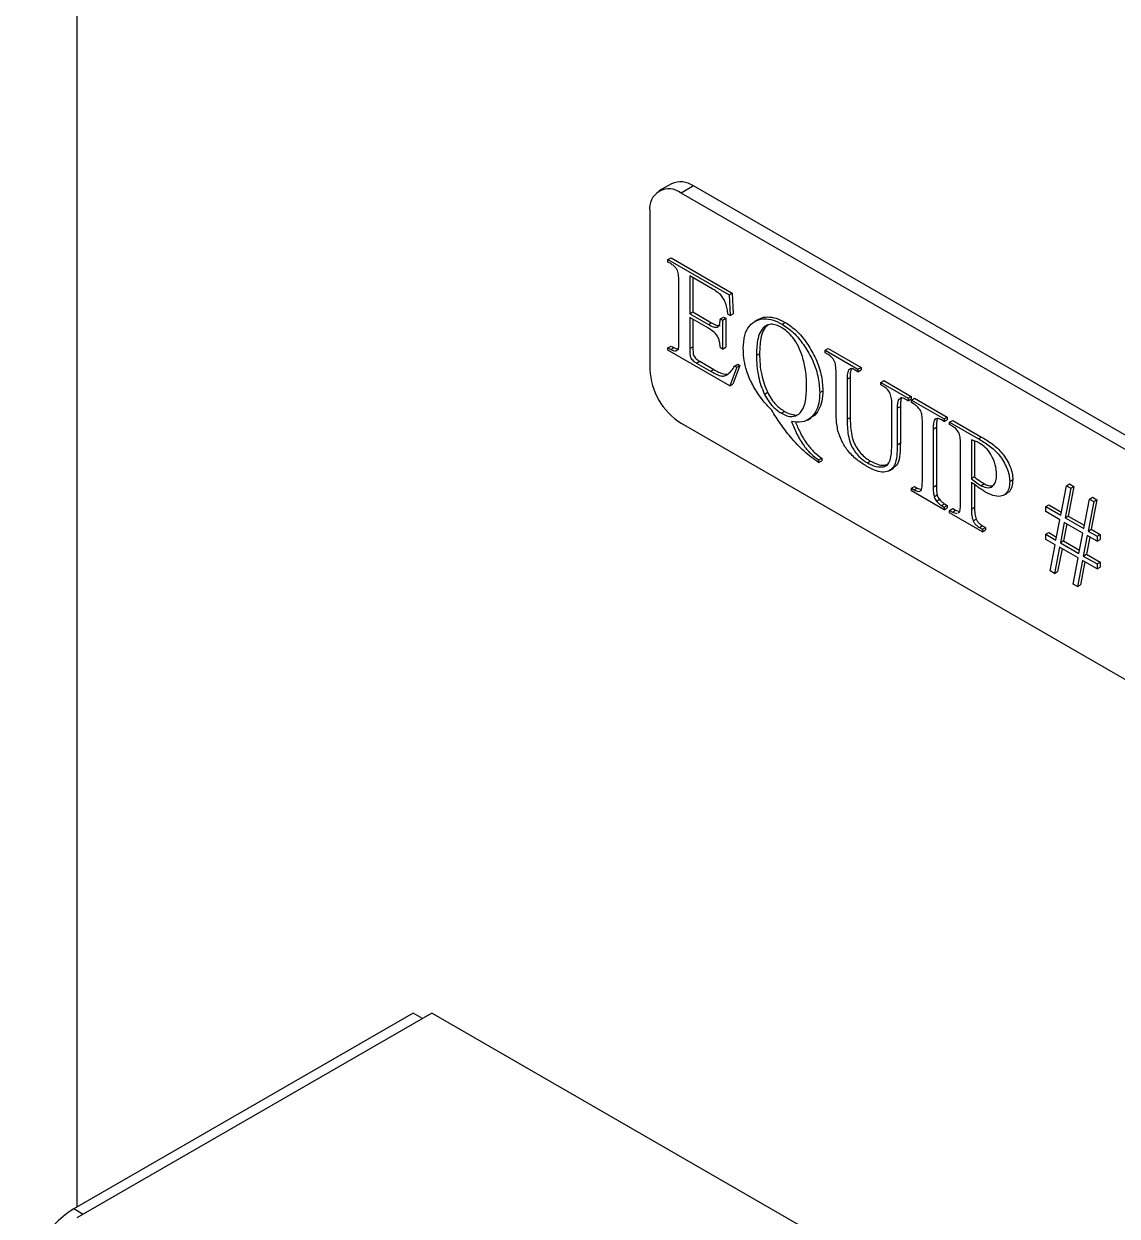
# Model space of a CAD drawing. Header units: inches. Extents: x 0 to 16.5, y 0 to 11.7.
# Drawn here: x 0.7708 to 1.0132, y 9.4192 to 9.6836 of the extents above; entities that cross this region are included whole.
import ezdxf

# ---------------------------------------------------------------- set-up
doc = ezdxf.new("R2010")
doc.units = ezdxf.units.IN
doc.header["$MEASUREMENT"] = 0

# ---------------------------------------------------------------- blocks, each defined once
blk = doc.blocks.new('Drawing View43')
at = {"color": 7, "linetype": 'Continuous', "lineweight": 25}
for p, q in [((-0.3340899882202986, 0.4130591375772482), (-0.3340899882202986, -0.0925356758876161)), ((-0.202246678638919, 0.1344111990935534), (-0.205008814502929, 0.1328166520001498)), ((-0.1973642629522195, 0.133927722037939), (-0.2001263988162295, 0.1323331749445354)), ((0.007033790984516551, 0.01274214293925544), (-0.2001263988162295, 0.1323331749445354)), ((0.009795926848526457, 0.01433669003265907), (-0.1973642629522195, 0.133927722037939)), ((-0.2070317384762544, 0.1283455113119726), (-0.2070317384762544, 0.09325977330125693)), ((-0.2030144507316575, 0.1176045623917973), (-0.2023239167656549, 0.1180031991651483)), ((-0.2030144507316575, 0.1170455322631495), (-0.2030144507316575, 0.1176045623917973)), ((-0.2030144507316575, 0.1176045623917973), (-0.1894594248287085, 0.1097794125010235)), ((-0.2024168798352663, 0.1167005619275628), (-0.2030144507316575, 0.1170455322631495)), ((-0.2023239167656549, 0.1180031991651483), (-0.1887688908627059, 0.1101780492743745)), ((-0.1981733700520328, 0.1139713208092635), (-0.1981733700520328, 0.1055858688795449)), ((-0.1932112623554175, 0.1111067570099623), (-0.1981733700520328, 0.1139713208092635)), ((-0.200593910391845, 0.09971582540190377), (-0.200593910391845, 0.1125735183608053)), ((-0.1974828360860302, 0.1135726840359124), (-0.1974828360860302, 0.1059845056528959)), ((-0.1894594248287085, 0.1097794125010235), (-0.1887688908627059, 0.1101780492743745)), ((-0.1894594248287085, 0.1097794125010235), (-0.1892173707947272, 0.1051674366523624)), ((-0.1887688908627059, 0.1101780492743745), (-0.1885268368287246, 0.1055660734257134)), ((-0.1981733700520328, 0.1055858688795449), (-0.1974828360860302, 0.1059845056528959)), ((-0.1974828360860302, 0.1059845056528959), (-0.1933679175083492, 0.1036090137217681)), ((-0.1981733700520328, 0.1055858688795449), (-0.1940584514743517, 0.103210376948417)), ((-0.1940584514743517, 0.1023718317554452), (-0.1981733700520328, 0.1047473236865731)), ((-0.1981733700520328, 0.1047473236865731), (-0.1981733700520328, 0.09786426522759596)), ((-0.1974828360860302, 0.1043486869132223), (-0.1974828360860302, 0.09826290200094696)), ((-0.1940584514743517, 0.103210376948417), (-0.1933679175083492, 0.1036090137217681)), ((-0.1913958571005583, 0.1044684445773976), (-0.1907053231345557, 0.1048670813507486)), ((-0.1913958571005583, 0.1044684445773976), (-0.1909117490325959, 0.1041889749384415)), ((-0.1909117490325959, 0.1041889749384415), (-0.1902212150665933, 0.1045876117117925)), ((-0.1909117490325959, 0.1041889749384415), (-0.1909117490325959, 0.09776012845899076)), ((-0.1907053231345557, 0.1048670813507486), (-0.1902212150665933, 0.1045876117117925)), ((-0.1902212150665933, 0.1045876117117925), (-0.1902212150665933, 0.09815876523234177)), ((-0.1892173707947272, 0.1051674366523624), (-0.1897014788626897, 0.1054469062913185)), ((-0.1892173707947272, 0.1051674366523624), (-0.1885268368287246, 0.1055660734257134)), ((-0.1829836537080379, 0.104338798293392), (-0.183846821165541, 0.1038405023267034)), ((-0.1809286094182826, 0.1031537852498216), (-0.1816191433842851, 0.1027551484764706)), ((-0.1777198041806187, 0.1032817888206597), (-0.1770292702146161, 0.1036804255940107)), ((-0.2030144507316575, 0.09803850788912111), (-0.2023239167656549, 0.09843714466247212)), ((-0.2030144507316575, 0.09747947776047297), (-0.2030144507316575, 0.09803850788912111)), ((-0.2030144507316575, 0.09803850788912111), (-0.2024168798352663, 0.09769353755353447)), ((-0.2024168798352663, 0.09769353755353447), (-0.2017263458692637, 0.09809217432688547)), ((-0.2023239167656549, 0.09843714466247212), (-0.2017263458692637, 0.09809217432688547)), ((-0.1981733700520328, 0.09786426522759596), (-0.1974828360860302, 0.09826290200094696)), ((-0.1909117490325959, 0.09776012845899076), (-0.1913958571005583, 0.09803959809794684)), ((-0.1909117490325959, 0.09776012845899076), (-0.1902212150665933, 0.09815876523234177)), ((-0.16815866983836, 0.09748274838695067), (-0.1674681358723574, 0.09788138516030169)), ((-0.1674681358723574, 0.09788138516030169), (-0.1602065148529204, 0.09368934057595872)), ((-0.1893346157174368, 0.08958227710340597), (-0.2030144507316575, 0.09747947776047297)), ((-0.2012784694566983, 0.09738574106108157), (-0.2005879354906957, 0.09778437783443258)), ((-0.182717540013175, 0.09673568946664156), (-0.1834080739791776, 0.09633705269329056)), ((-0.16815866983836, 0.09692371825830282), (-0.16815866983836, 0.09748274838695067)), ((-0.16815866983836, 0.09748274838695067), (-0.160897048818923, 0.0932907038026077)), ((-0.1675308421877211, 0.09656128107028132), (-0.16815866983836, 0.09692371825830282)), ((-0.1966643144339311, 0.0946521672986992), (-0.1959737804679285, 0.0950508040720502)), ((-0.1966643144339311, 0.0946521672986992), (-0.1935629971235465, 0.09286181492413591)), ((-0.1959737804679285, 0.0950508040720502), (-0.192872463157544, 0.09326045169748691)), ((-0.1935629971235465, 0.09286181492413591), (-0.192872463157544, 0.09326045169748691)), ((-0.1877650465908397, 0.0937074552911836), (-0.1893346157174368, 0.08958227710340597)), ((-0.1870745126248372, 0.0941060920645346), (-0.1886440817514343, 0.08998091387675697)), ((-0.1882491546588023, 0.09398692493013994), (-0.1875586206927997, 0.09438556170349095)), ((-0.1882491546588023, 0.09398692493013994), (-0.1877650465908397, 0.0937074552911836)), ((-0.1877650465908397, 0.0937074552911836), (-0.1870745126248372, 0.0941060920645346)), ((-0.1875586206927997, 0.09438556170349095), (-0.1870745126248372, 0.0941060920645346)), ((-0.1630112395219779, 0.09314856417790757), (-0.1623207055559753, 0.09354720095125857)), ((-0.160897048818923, 0.09273167367395983), (-0.1615362227524046, 0.09310066093164394)), ((-0.160897048818923, 0.0932907038026077), (-0.1602065148529204, 0.09368934057595872)), ((-0.160897048818923, 0.0932907038026077), (-0.160897048818923, 0.09273167367395983)), ((-0.160897048818923, 0.09273167367395983), (-0.1602065148529204, 0.09313031044731085)), ((-0.1602065148529204, 0.09368934057595872), (-0.1602065148529204, 0.09313031044731085)), ((-0.1893346157174368, 0.08958227710340597), (-0.1886440817514343, 0.08998091387675697)), ((-0.1657381294985476, 0.08470826358960896), (-0.1657381294985476, 0.09245170435595836)), ((-0.1633175891587354, 0.09105435616117746), (-0.1626270551927329, 0.09145299293452847)), ((-0.1633175891587354, 0.09105435616117746), (-0.1633175891587354, 0.08218848771465201)), ((-0.1626270551927329, 0.09145299293452847), (-0.1626270551927329, 0.08258712448800302)), ((-0.1558139141053171, 0.09035627259356746), (-0.1551233801393146, 0.09075490936691848)), ((-0.1558139141053171, 0.09035627259356746), (-0.1497625632557864, 0.0868629021066148)), ((-0.1558139141053171, 0.08979724246491959), (-0.1558139141053171, 0.09035627259356746)), ((-0.1551233801393146, 0.09075490936691848), (-0.1490720292897838, 0.08726153887996581)), ((-0.1809021347583158, 0.08811456704652908), (-0.1815926687243184, 0.08771593027317806)), ((-0.1693689400082663, 0.08812761501443944), (-0.1686784060422637, 0.08852625178779044)), ((-0.1551823043603975, 0.08943262192034399), (-0.1558139141053171, 0.08979724246491959)), ((-0.1497625632557864, 0.0868629021066148), (-0.1490720292897838, 0.08726153887996581)), ((-0.1490720292897838, 0.08726153887996581), (-0.1490720292897838, 0.08670250875131794)), ((-0.1533933737655049, 0.07708826901077875), (-0.1533933737655049, 0.08532522856257542)), ((-0.1521831035955987, 0.08462655446518483), (-0.1514925696295961, 0.08502519123853584)), ((-0.1521831035955987, 0.08462655446518483), (-0.1521831035955987, 0.07653371986843058)), ((-0.1519221390902126, 0.08657226584536436), (-0.15123160512421, 0.08697090261871536)), ((-0.1514925696295961, 0.08502519123853584), (-0.1514925696295961, 0.0769323566417816)), ((-0.1497625632557864, 0.08630387197796693), (-0.1503941730007061, 0.08666849252254254)), ((-0.1497625632557864, 0.0868629021066148), (-0.1497625632557864, 0.08630387197796693)), ((-0.1497625632557864, 0.08630387197796693), (-0.1490720292897838, 0.08670250875131794)), ((-0.1490364011538426, 0.08644369764818055), (-0.14834586718784, 0.08684233442153157)), ((-0.1490364011538426, 0.08644369764818055), (-0.1417747801344057, 0.08225165306383758)), ((-0.1490364011538426, 0.08588466751953269), (-0.1490364011538426, 0.08644369764818055)), ((-0.1484388302574516, 0.08553969718394604), (-0.1490364011538426, 0.08588466751953269)), ((-0.14834586718784, 0.08684233442153157), (-0.1410842461684031, 0.0826502898371886)), ((-0.1771805539858544, 0.08392219028918418), (-0.177871087951857, 0.08352355351583317)), ((-0.1721129517859843, 0.08202257739419397), (-0.1712497843284812, 0.0825208733608826)), ((-0.1633175891587354, 0.08218848771465201), (-0.1626270551927329, 0.08258712448800302)), ((-0.1417747801344057, 0.08169262293518971), (-0.1423836973136399, 0.08204414334043926)), ((-0.1417747801344057, 0.08225165306383758), (-0.1410842461684031, 0.0826502898371886)), ((-0.1417747801344057, 0.08225165306383758), (-0.1417747801344057, 0.08169262293518971)), ((-0.1417747801344057, 0.08169262293518971), (-0.1410842461684031, 0.08209125970854073)), ((-0.1410842461684031, 0.0826502898371886), (-0.1410842461684031, 0.08209125970854073)), ((-0.2001263988162295, 0.08129937420167584), (0.007033790984516551, -0.03829165780360409)), ((-0.1466158608140304, 0.06855496065828699), (-0.1466158608140304, 0.08141265361718851)), ((-0.144195320474218, 0.08001530542240734), (-0.1435047865082154, 0.08041394219575834)), ((-0.144195320474218, 0.08001530542240734), (-0.144195320474218, 0.06715761246350581)), ((-0.1435047865082154, 0.08041394219575834), (-0.1435047865082154, 0.06755624923685682)), ((-0.1405645099644996, 0.081552978966447), (-0.139873975998497, 0.081951615739798)), ((-0.1405645099644996, 0.08099394883779913), (-0.1405645099644996, 0.081552978966447)), ((-0.1405645099644996, 0.081552978966447), (-0.1341576422525589, 0.07785437296338586)), ((-0.1399291181252989, 0.08062714493666913), (-0.1405645099644996, 0.08099394883779913)), ((-0.139873975998497, 0.081951615739798), (-0.1334671082865563, 0.07825300973673686)), ((-0.1521831035955987, 0.07653371986843058), (-0.1514925696295961, 0.0769323566417816)), ((-0.1357234292848749, 0.0776271200509488), (-0.1357234292848749, 0.06900145986282719)), ((-0.1350328953188723, 0.07739203238186743), (-0.1350328953188723, 0.0694000966361782)), ((-0.1341576422525589, 0.07785437296338586), (-0.1334671082865563, 0.07825300973673686)), ((-0.1381439696246873, 0.06366424197655343), (-0.1381439696246873, 0.07652193493545495)), ((-0.1696109940422473, 0.07316480151466398), (-0.1689204600762447, 0.073563438288015)), ((-0.1696109940422473, 0.07316480151466398), (-0.1696109940422473, 0.07260577138601612)), ((-0.1696109940422473, 0.07260577138601612), (-0.1689204600762447, 0.07300440815936712)), ((-0.1689204600762447, 0.073563438288015), (-0.1689204600762447, 0.07300440815936712)), ((-0.1587942043987111, 0.07251070305571544), (-0.1581036704327085, 0.07290933982906646)), ((-0.1538738236543001, 0.07081817506621332), (-0.153010656196797, 0.07131647103290195)), ((-0.1350328953188723, 0.0694000966361782), (-0.1357234292848749, 0.06900145986282719)), ((-0.1272515380955318, 0.06840828529507442), (-0.1265610041295293, 0.06880692206842544)), ((-0.1490364011538426, 0.06687764314550433), (-0.14834586718784, 0.06727627991885535)), ((-0.1490364011538426, 0.0663186130168562), (-0.1490364011538426, 0.06687764314550433)), ((-0.1490364011538426, 0.06687764314550433), (-0.1484388302574516, 0.06653267280991795)), ((-0.1417747801344057, 0.06212656843251322), (-0.1490364011538426, 0.0663186130168562)), ((-0.1484388302574516, 0.06653267280991795), (-0.147748296291449, 0.06693130958326897)), ((-0.14834586718784, 0.06727627991885535), (-0.147748296291449, 0.06693130958326897)), ((-0.147748296291449, 0.06693130958326897), (-0.1468096857959921, 0.06659440290801998)), ((-0.144195320474218, 0.06715761246350581), (-0.1435047865082154, 0.06755624923685682)), ((-0.1357234292848749, 0.06821969116729619), (-0.1357234292848749, 0.06226689378177225)), ((-0.1350328953188723, 0.06769823001094112), (-0.1350328953188723, 0.06266553055512326)), ((-0.1328544090130413, 0.06783676365927102), (-0.1335449429790438, 0.06743812688592002)), ((-0.1159241657240664, 0.06089956453543631), (-0.1146647283285078, 0.06743989847526177)), ((-0.1136889480040209, 0.06687659248424085), (-0.1149446033052986, 0.06033407518786101)), ((-0.1146647283285078, 0.06743989847526177), (-0.1139741943625052, 0.06783853524861279)), ((-0.1146647283285078, 0.06743989847526177), (-0.1136889480040209, 0.06687659248424085)), ((-0.1129984140380183, 0.06727522925759187), (-0.114254069339296, 0.06073271196121201)), ((-0.1139741943625052, 0.06783853524861279), (-0.1129984140380183, 0.06727522925759187)), ((-0.1136889480040209, 0.06687659248424085), (-0.1129984140380183, 0.06727522925759187)), ((-0.144032690420137, 0.06500230453227968), (-0.1433421564541344, 0.06540094130563068)), ((-0.1435107614093649, 0.06405025531865073), (-0.1428202274433623, 0.06444889209200173)), ((-0.1286179461415305, 0.06533551624411835), (-0.1277547786840274, 0.06583381221080697)), ((-0.1108410310104605, 0.05796513332639634), (-0.1095815936149018, 0.0645054672662218)), ((-0.108605813290415, 0.06394216127520061), (-0.1098614685916928, 0.05739964397882075)), ((-0.1095815936149018, 0.0645054672662218), (-0.1088910596488992, 0.06490410403957282)), ((-0.1095815936149018, 0.0645054672662218), (-0.108605813290415, 0.06394216127520061)), ((-0.1079152793244124, 0.06434079804855163), (-0.1091709346256902, 0.05779828075217177)), ((-0.1088910596488992, 0.06490410403957282), (-0.1079152793244124, 0.06434079804855163)), ((-0.108605813290415, 0.06394216127520061), (-0.1079152793244124, 0.06434079804855163)), ((-0.1423836973136399, 0.06303711896641091), (-0.1416931633476373, 0.06343575573976191)), ((-0.1423836973136399, 0.06303711896641091), (-0.1417747801344057, 0.06268559856116136)), ((-0.1417747801344057, 0.06268559856116136), (-0.1410842461684031, 0.06308423533451238)), ((-0.1417747801344057, 0.06268559856116136), (-0.1417747801344057, 0.06212656843251322)), ((-0.1417747801344057, 0.06212656843251322), (-0.1410842461684031, 0.06252520520586423)), ((-0.1416931633476373, 0.06343575573976191), (-0.1410842461684031, 0.06308423533451238)), ((-0.1410842461684031, 0.06308423533451238), (-0.1410842461684031, 0.06252520520586423)), ((-0.1405645099644996, 0.06198692446377078), (-0.139873975998497, 0.06238556123712179)), ((-0.1405645099644996, 0.06142789433512263), (-0.1405645099644996, 0.06198692446377078)), ((-0.1405645099644996, 0.06198692446377078), (-0.1399291181252989, 0.06162012056264078)), ((-0.1333028889450627, 0.05723584975077967), (-0.1405645099644996, 0.06142789433512263)), ((-0.1399291181252989, 0.06162012056264078), (-0.1392385841592963, 0.06201875733599179)), ((-0.1399291181252989, 0.06162012056264078), (-0.1389624827738227, 0.06130141401868312)), ((-0.139873975998497, 0.06238556123712179), (-0.1392385841592963, 0.06201875733599179)), ((-0.1392385841592963, 0.06201875733599179), (-0.1382719488078201, 0.06170005079203413)), ((-0.1386475823856385, 0.06145614990017816), (-0.1383935878472304, 0.06158095784030844)), ((-0.1357234292848749, 0.06226689378177225), (-0.1350328953188723, 0.06266553055512326)), ((-0.1192637549741511, 0.06282746837292312), (-0.1185732210081485, 0.06322610514627412)), ((-0.1192637549741511, 0.06170940811562738), (-0.1192637549741511, 0.06282746837292312)), ((-0.1192637549741511, 0.06282746837292312), (-0.1159241657240664, 0.06089956453543631)), ((-0.1161170525323951, 0.05989285546241224), (-0.1192637549741511, 0.06170940811562738)), ((-0.1185732210081485, 0.06322610514627412), (-0.1157859983918972, 0.06161707577906553)), ((-0.1353754766110269, 0.05965957497185842), (-0.1346849426450243, 0.06005821174520943)), ((-0.1339496270671061, 0.05816823385022069), (-0.1332590931011035, 0.05856687062357171)), ((-0.1333028889450627, 0.0577948798794278), (-0.1326123549790601, 0.05819351665277882)), ((-0.1332590931011035, 0.05856687062357171), (-0.1326123549790601, 0.05819351665277882)), ((-0.1326123549790601, 0.05819351665277882), (-0.1326123549790601, 0.05763448652413068)), ((-0.1169869342170151, 0.05536375631208054), (-0.1161170525323951, 0.05989285546241224)), ((-0.1151412722079083, 0.05932954947139104), (-0.1160111538925283, 0.05480045032105934)), ((-0.1145885828609197, 0.05901048870277415), (-0.1153206199265258, 0.05519908709441035)), ((-0.1110339178187893, 0.05695842425337199), (-0.1151412722079083, 0.05932954947139104)), ((-0.1149446033052986, 0.06033407518786101), (-0.114254069339296, 0.06073271196121201)), ((-0.1149446033052986, 0.06033407518786101), (-0.1108410310104605, 0.05796513332639634)), ((-0.114254069339296, 0.06073271196121201), (-0.1107028636782914, 0.05868264457002528)), ((-0.1339496270671061, 0.05816823385022069), (-0.1333028889450627, 0.0577948798794278)), ((-0.1333028889450627, 0.0577948798794278), (-0.1333028889450627, 0.05723584975077967)), ((-0.1333028889450627, 0.05723584975077967), (-0.1326123549790601, 0.05763448652413068)), ((-0.1192637549741511, 0.05667813695779656), (-0.1185732210081485, 0.05707677373114757)), ((-0.1192637549741511, 0.05556007670050082), (-0.1192637549741511, 0.05667813695779656)), ((-0.1192637549741511, 0.05667813695779656), (-0.1169869342170151, 0.05536375631208054)), ((-0.117183603119625, 0.05435923059561085), (-0.1192637549741511, 0.05556007670050082)), ((-0.1185732210081485, 0.05707677373114757), (-0.1168490895980008, 0.05608145385404843)), ((-0.1119037995034093, 0.05242932510304029), (-0.1110339178187893, 0.05695842425337199)), ((-0.1100581374943025, 0.05639511826235107), (-0.1109280191789225, 0.05186601911201937)), ((-0.109505448147314, 0.05607605749373391), (-0.1102374852129199, 0.05226465588537038)), ((-0.1078872153770332, 0.05514187160015684), (-0.1100581374943025, 0.05639511826235107)), ((-0.1098614685916928, 0.05739964397882075), (-0.1091709346256902, 0.05779828075217177)), ((-0.1098614685916928, 0.05739964397882075), (-0.1078872153770332, 0.05625993185745258)), ((-0.1091709346256902, 0.05779828075217177), (-0.1071966814110307, 0.05665856863080359)), ((-0.1078872153770332, 0.05625993185745258), (-0.1071966814110307, 0.05665856863080359)), ((-0.1078872153770332, 0.05625993185745258), (-0.1078872153770332, 0.05514187160015684)), ((-0.1078872153770332, 0.05514187160015684), (-0.1071966814110307, 0.05554050837350786)), ((-0.1071966814110307, 0.05665856863080359), (-0.1071966814110307, 0.05554050837350786)), ((-0.1182955388382263, 0.04857229094313737), (-0.117183603119625, 0.05435923059561085)), ((-0.1162040407008571, 0.05379374124803527), (-0.1173159764194585, 0.04800680159556179)), ((-0.1156514034690365, 0.05347471056486421), (-0.1166254424534559, 0.0484054383689128)), ((-0.1121004684060191, 0.0514247993865706), (-0.1162040407008571, 0.05379374124803527)), ((-0.1153206199265258, 0.05519908709441035), (-0.1160111538925283, 0.05480045032105934)), ((-0.1160111538925283, 0.05480045032105934), (-0.1119037995034093, 0.05242932510304029)), ((-0.1153206199265258, 0.05519908709441035), (-0.111765954884395, 0.05314702264500847)), ((-0.1132124041246204, 0.04563785973409713), (-0.1121004684060191, 0.0514247993865706)), ((-0.1111209059872512, 0.05085931003899529), (-0.1122328417058525, 0.04507237038652154)), ((-0.1105682687554307, 0.05054027935582424), (-0.1115423077398499, 0.04547100715987255)), ((-0.1078872153770332, 0.04899254018503002), (-0.1111209059872512, 0.05085931003899529)), ((-0.1109280191789225, 0.05186601911201937), (-0.1102374852129199, 0.05226465588537038)), ((-0.1109280191789225, 0.05186601911201937), (-0.1078872153770332, 0.05011060044232576)), ((-0.1102374852129199, 0.05226465588537038), (-0.1071966814110307, 0.05050923721567677)), ((-0.1078872153770332, 0.05011060044232576), (-0.1071966814110307, 0.05050923721567677)), ((-0.1071966814110307, 0.05050923721567677), (-0.1071966814110307, 0.04939117695838103)), ((-0.1173159764194585, 0.04800680159556179), (-0.1182955388382263, 0.04857229094313737)), ((-0.1173159764194585, 0.04800680159556179), (-0.1166254424534559, 0.0484054383689128)), ((-0.1078872153770332, 0.05011060044232576), (-0.1078872153770332, 0.04899254018503002)), ((-0.1078872153770332, 0.04899254018503002), (-0.1071966814110307, 0.04939117695838103)), ((-0.1122328417058525, 0.04507237038652154), (-0.1132124041246204, 0.04563785973409713)), ((-0.1122328417058525, 0.04507237038652154), (-0.1115423077398499, 0.04547100715987255)), ((-0.2595123198926314, -0.04948290436606276), (-0.3347805221869024, -0.09293431266131434)), ((-0.2553691160966272, -0.04948251559635449), (-0.3340899882209108, -0.09492710775836084)), ((-0.2574410547155572, -0.05067862030125844), (-0.2595123198926314, -0.04948290436606276)), ((1.393625994717311, -1.001427130358382), (-0.2553691160966272, -0.04948251559635449)), ((-0.3327092570098281, -0.09413002859651001), (-0.3347805221869024, -0.09293431266131434))]:
    blk.add_line(p, q, dxfattribs=at)
for centre, radius, start, end in [((-0.2028220278568539, 0.1290283940942057), 0.004264738256137635, 50.79671476429195, 189.2140369904616), ((-0.2002248103628692, 0.1299347403082631), 0.004911887069355276, 54.38242252481887, 114.3071190460895), ((-0.1920393937363369, 0.09394200818661436), 0.01500785944894641, 182.6054784856557, 237.3945216599743), ((-0.3219426953320822, -0.1131039945317828), 0.02390869852397342, 122.476397892177, 177.5236019621929)]:
    blk.add_arc(centre, radius, start, end, dxfattribs=at)
for points, knots in [([(-0.2009191705000074, 0.1152157786830735), (-0.2010304836843384, 0.1154034495879287), (-0.2012535362753685, 0.1157795099965898), (-0.2017823825763825, 0.1162988761127433), (-0.2021763611486234, 0.1165482950055692), (-0.2024168798352663, 0.1167005619275628)], [0, 0, 0, 0, 0.2795531826490483, 0.5601767849460542, 1, 1, 1, 1]), ([(-0.200593910391845, 0.1125735183608053), (-0.2005854029123825, 0.1130422404396755), (-0.2005702748986981, 0.1138757227953375), (-0.200812962247473, 0.1148078486501335), (-0.2009191705000074, 0.1152157786830735)], [0, 0, 0, 0, 0.5623659285480465, 0.9999999999999999, 0.9999999999999999, 0.9999999999999999, 0.9999999999999999]), ([(-0.1913277794035011, 0.1097748697646148), (-0.1916750863329293, 0.1100641796699146), (-0.1922959850116584, 0.1105813940492519), (-0.1929313126525167, 0.1109460677874346), (-0.1932112623554175, 0.1111067570099623)], [0, 0, 0, 0, 0.5593616822297333, 1, 1, 1, 1]), ([(-0.1897014788626897, 0.1054469062913185), (-0.189767316568863, 0.1058562441776019), (-0.1898989109123188, 0.1066744159142545), (-0.1901514969860201, 0.107837960426572), (-0.1906402206932462, 0.1089511981681184), (-0.1910984668549484, 0.1095001612486064), (-0.1913277794035011, 0.1097748697646148)], [0, 0, 0, 0, 0.2806633479134182, 0.5609811025847822, 0.7803090333477347, 1, 1, 1, 1]), ([(-0.1940584514743517, 0.103210376948417), (-0.1936753419925926, 0.1029870574276807), (-0.192994049022339, 0.102589922856906), (-0.1923874925494393, 0.1025902440314966), (-0.1921220192025022, 0.1025903846009197)], [0, 0, 0, 0, 0.5623270729133192, 1, 1, 1, 1]), ([(-0.1933679175083492, 0.1036090137217681), (-0.19298480802659, 0.1033856942010317), (-0.1923035150563364, 0.102988559630257), (-0.191696958583437, 0.1029888808048475), (-0.1914314852364996, 0.1029890213742707)], [0, 0, 0, 0, 0.5623270729133192, 1, 1, 1, 1]), ([(-0.192122019202502, 0.1025903846009198), (-0.191985914566548, 0.1026869516263941), (-0.1917132688656344, 0.1028803953262431), (-0.1914738072942444, 0.1035481596101592), (-0.1914254248477163, 0.1041193658652335), (-0.1913958571005583, 0.1044684445773976)], [0, 0, 0, 0, 0.2793475922485776, 0.5595909320302411, 1, 1, 1, 1]), ([(-0.1863127223869523, 0.09796582887534735), (-0.1862589087209479, 0.09892842776439732), (-0.1861513501178818, 0.1008523961446662), (-0.1850787949540107, 0.1030004332247378), (-0.1834915632985889, 0.1041858873666793), (-0.1816662043691421, 0.1045896950074261), (-0.179745169942805, 0.104312695921418), (-0.1783950760367105, 0.1036255008377108), (-0.1777198041806187, 0.1032817888206597)], [0, 0, 0, 0, 0.186710055797499, 0.3731816520036372, 0.55976729796008, 0.7065349563374117, 0.8532185918049269, 1, 1, 1, 1]), ([(-0.1830192035402884, 0.1042088978998646), (-0.1828839621258581, 0.1043214774447015), (-0.1823208337225433, 0.104790244645908), (-0.1809558454552699, 0.104955438348117), (-0.1790595948846768, 0.1047195604844864), (-0.1777061954071014, 0.1040268808167277), (-0.1770292702146161, 0.1036804255940108)], [0, 0, 0, 0, 0.09532787207782503, 0.3969333847967222, 0.698366231595378, 0.9999999999999999, 0.9999999999999999, 0.9999999999999999, 0.9999999999999999]), ([(-0.1809286094182826, 0.1031537852498215), (-0.181288819349808, 0.1027516644566811), (-0.1820098649740867, 0.1019467243010959), (-0.1826047076555928, 0.09971559932987467), (-0.1826747395043384, 0.09786605367392213), (-0.182717540013175, 0.09673568946664156)], [0, 0, 0, 0, 0.2796260427217345, 0.5597378553249621, 1, 1, 1, 1]), ([(-0.177871087951857, 0.1025305778898615), (-0.1782663314922763, 0.1027317489154862), (-0.1790564543125489, 0.1031339055654228), (-0.1802828432343328, 0.1033844574746774), (-0.1809146037055331, 0.1030590288617444), (-0.1812555191467927, 0.1028834185723478)], [0, 0, 0, 0, 0.3154421816272155, 0.6305936484523781, 1, 1, 1, 1]), ([(-0.1777198041806187, 0.1032817888206597), (-0.1768690493489688, 0.102710813747928), (-0.1751677504397119, 0.1015690050478025), (-0.1728926451372261, 0.09879266724362057), (-0.1709578988135328, 0.0954976942119298), (-0.1695818352864414, 0.0917214675437996), (-0.1694399395623273, 0.08932614759408397), (-0.1693689400082663, 0.08812761501443944)], [0, 0, 0, 0, 0.1866705871736079, 0.3732949312000025, 0.5601624498594764, 0.7799209939961542, 1, 1, 1, 1]), ([(-0.1770292702146161, 0.1036804255940107), (-0.1761785153829662, 0.103109450521279), (-0.1744772164737093, 0.1019676418211535), (-0.1722021111712234, 0.09919130401697171), (-0.1702673648475302, 0.0958963309852808), (-0.1688913013204388, 0.09212010431715047), (-0.1687494055963248, 0.08972478436743497), (-0.1686784060422637, 0.08852625178779044)], [0, 0, 0, 0, 0.1866705871736079, 0.3732949312000025, 0.5601624498594764, 0.7799209939961542, 1, 1, 1, 1]), ([(-0.1917475918686873, 0.09999835425528607), (-0.1918981857437496, 0.1003098023001972), (-0.1922002473835073, 0.1009345057093244), (-0.1930531864512024, 0.1017636695954946), (-0.1936768729335167, 0.1021409855365468), (-0.1940584514743517, 0.1023718317554452)], [0, 0, 0, 0, 0.2784726714991278, 0.5585613076617608, 0.9999999999999999, 0.9999999999999999, 0.9999999999999999, 0.9999999999999999]), ([(-0.1816191433842851, 0.1027551484764705), (-0.1819793533158106, 0.1023530276833301), (-0.1827003989400893, 0.1015480875277449), (-0.1832952416215954, 0.09931696255652366), (-0.183365273470341, 0.09746741690057113), (-0.1834080739791776, 0.09633705269329056)], [0, 0, 0, 0, 0.2796260427217345, 0.5597378553249621, 1, 1, 1, 1]), ([(-0.1732191119862802, 0.096128372457084), (-0.1734750497176739, 0.09685713506173185), (-0.1739862650098907, 0.09831278048713708), (-0.1751982413684313, 0.1002199072893217), (-0.1765450129553319, 0.1016593690485777), (-0.1774289996846539, 0.1022401333765237), (-0.177871087951857, 0.1025305778898615)], [0, 0, 0, 0, 0.2801584961304242, 0.5595943461970869, 0.779749892279983, 1, 1, 1, 1]), ([(-0.2017263458692637, 0.09809217432688547), (-0.2015026368335058, 0.0979819625252599), (-0.201102938685797, 0.09778504847207303), (-0.2007453733242364, 0.09778458285012614), (-0.2005879354906957, 0.09778437783443258)], [0, 0, 0, 0, 0.5596949524038153, 1, 1, 1, 1]), ([(-0.2010537123779584, 0.09752586469382173), (-0.2009528452753132, 0.09756856896969565), (-0.200664738654539, 0.09769054515709391), (-0.2006220323929825, 0.09860058198587258), (-0.2006045863198955, 0.09929244662419305), (-0.200593910391845, 0.09971582540190377)], [0, 0, 0, 0, 0.172905052574929, 0.4938685568013938, 1, 1, 1, 1]), ([(-0.1981733700520328, 0.09786426522759596), (-0.1981678195840288, 0.0975324738709482), (-0.1981579380723585, 0.09694178491273951), (-0.1981327509847218, 0.09615512228316714), (-0.1978022717982646, 0.09551973411308337), (-0.1973086001443469, 0.09502834077808468), (-0.1969222797543843, 0.09480278326082124), (-0.1966643144339311, 0.0946521672986992)], [0, 0, 0, 0, 0.2807438723585705, 0.4998089979266309, 0.6251374180464132, 0.7496856272877462, 0.9999999999999999, 0.9999999999999999, 0.9999999999999999, 0.9999999999999999]), ([(-0.1974828360860302, 0.09826290200094696), (-0.1974772856180262, 0.0979311106442992), (-0.197467404106356, 0.09734042168609053), (-0.1974422170187196, 0.09655375905651788), (-0.1971117378322617, 0.09591837088643453), (-0.1966180661783445, 0.09542697755143555), (-0.1962317457883817, 0.09520142003417226), (-0.1959737804679285, 0.0950508040720502)], [0, 0, 0, 0, 0.2807438723585705, 0.4998089979266309, 0.6251374180464132, 0.7496856272877462, 0.9999999999999999, 0.9999999999999999, 0.9999999999999999, 0.9999999999999999]), ([(-0.1913958571005583, 0.09803959809794684), (-0.1914353747428187, 0.09839760083234408), (-0.1915058953945007, 0.09903646956765966), (-0.1916737832807691, 0.09970461662103672), (-0.1917475918686873, 0.09999835425528607)], [0, 0, 0, 0, 0.5603697827228339, 0.9999999999999999, 0.9999999999999999, 0.9999999999999999, 0.9999999999999999]), ([(-0.1829769152311486, 0.08770269811637708), (-0.1835524176107439, 0.08863176244261929), (-0.1847032979981137, 0.09048969031501083), (-0.185737307833535, 0.09330824799396016), (-0.1862458379310022, 0.09582674799724734), (-0.1862904224080603, 0.09725263688249375), (-0.1863127223869525, 0.0979658288753475)], [0, 0, 0, 0, 0.2798131430636673, 0.5595658157085788, 0.779706443562517, 1, 1, 1, 1]), ([(-0.2024168798352663, 0.09769353755353447), (-0.2021931707995084, 0.09758332575190888), (-0.2017934726517996, 0.09738641169872203), (-0.2014359072902389, 0.09738594607677513), (-0.2012784694566983, 0.09738574106108157)], [0, 0, 0, 0, 0.5596949524038153, 1, 1, 1, 1]), ([(-0.1834080739791776, 0.09633705269329056), (-0.1833905264319915, 0.09557953160664448), (-0.1833554392005671, 0.09406482887389303), (-0.1830129272037883, 0.09181772922574973), (-0.1824542885510867, 0.08967131813689155), (-0.181879818663971, 0.08836759762067724), (-0.1815926687243184, 0.08771593027317794)], [0, 0, 0, 0, 0.280132538433533, 0.5601395511993238, 0.7801348614410424, 1, 1, 1, 1]), ([(-0.182717540013175, 0.09673568946664156), (-0.1826999924659889, 0.09597816837999548), (-0.1826649052345646, 0.09446346564724403), (-0.1823223932377857, 0.09221636599910073), (-0.1817637545850841, 0.09006995491024256), (-0.1811892846979685, 0.08876623439402824), (-0.1809021347583158, 0.08811456704652894)], [0, 0, 0, 0, 0.280132538433533, 0.5601395511993238, 0.7801348614410424, 1, 1, 1, 1]), ([(-0.1722735884160409, 0.08947250870929171), (-0.1723016115403232, 0.09066243463859332), (-0.1723516384574273, 0.09278669192073301), (-0.1729541179604424, 0.09510756277363244), (-0.1732191119862802, 0.096128372457084)], [0, 0, 0, 0, 0.5601609274481525, 1, 1, 1, 1]), ([(-0.1657381294985476, 0.09245170435595836), (-0.1657460505915985, 0.09281442789289004), (-0.1657618730008927, 0.09353896934508077), (-0.1658822474403797, 0.0945106391004627), (-0.1662095363160615, 0.09532732222774122), (-0.1667436230543045, 0.0960439910992539), (-0.1672161873397247, 0.09635451806072738), (-0.1675308421877211, 0.09656128107028132)], [0, 0, 0, 0, 0.2507482225806228, 0.500870395286412, 0.6256411106061303, 0.750734782393217, 1, 1, 1, 1]), ([(-0.1935629971235465, 0.09286181492413591), (-0.1932009803660699, 0.09265967826377183), (-0.1924773448036789, 0.09225562714491824), (-0.191465115035363, 0.09178738537422611), (-0.190598047781492, 0.09173212644658504), (-0.1901744262636187, 0.09192930540384608), (-0.1899624433680757, 0.0920279750052167)], [0, 0, 0, 0, 0.2803816699442763, 0.5604551259685032, 0.7800489559971452, 1, 1, 1, 1]), ([(-0.192872463157544, 0.09326045169748691), (-0.1925113519342748, 0.09306040404548532), (-0.191789526444876, 0.09266052864698016), (-0.190781065635786, 0.09217118401514109), (-0.1902178599809247, 0.0921850141915157), (-0.1899784093814583, 0.09219089418223507)], [0, 0, 0, 0, 0.3652711959457067, 0.7301408618370203, 1, 1, 1, 1]), ([(-0.1899624433680757, 0.0920279750052167), (-0.1895948619023182, 0.09232926115846972), (-0.1889380937467913, 0.09286757761234775), (-0.1884597693782035, 0.09364473064132804), (-0.1882491546588023, 0.09398692493013994)], [0, 0, 0, 0, 0.5596822298163834, 1, 1, 1, 1]), ([(-0.1630112395219779, 0.09314856417790757), (-0.1631237859823668, 0.0928002274519395), (-0.1633254425550971, 0.09217609062816037), (-0.1633199959579593, 0.09139812967273124), (-0.1633175891587354, 0.09105435616117746)], [0, 0, 0, 0, 0.5581095565852472, 1, 1, 1, 1]), ([(-0.1615362227524046, 0.09310066093164394), (-0.1618716934416515, 0.09327894002178282), (-0.162352438854819, 0.09353442241590873), (-0.1626699689267829, 0.09332820020893591), (-0.1627659221949319, 0.09326588266338291)], [0, 0, 0, 0, 0.6978136037459728, 1, 1, 1, 1]), ([(-0.1623207055559753, 0.09354720095125857), (-0.1624332520163642, 0.09319886422529051), (-0.1626349085890948, 0.09257472740151125), (-0.1626294619919568, 0.09179676644608226), (-0.1626270551927329, 0.09145299293452847)], [0, 0, 0, 0, 0.5581095565852472, 1, 1, 1, 1]), ([(-0.1800193175034403, 0.0842046699100532), (-0.1805997074851444, 0.08481309555335098), (-0.1816359377192515, 0.08589938075238233), (-0.1825672351704433, 0.08715176928975754), (-0.1829769152311486, 0.08770269811637708)], [0, 0, 0, 0, 0.5600975175214313, 1, 1, 1, 1]), ([(-0.1815926687243184, 0.08771593027317806), (-0.1813249501884531, 0.08721917702180067), (-0.18078968328885, 0.08622598627438795), (-0.1795289617653134, 0.08465863410817841), (-0.1784994645810989, 0.08395377812686573), (-0.177871087951857, 0.08352355351583317)], [0, 0, 0, 0, 0.2805110736334911, 0.5608438437136859, 1, 1, 1, 1]), ([(-0.1809021347583158, 0.08811456704652908), (-0.1806344162224505, 0.08761781379515167), (-0.1800991493228474, 0.08662462304773896), (-0.1788384277993107, 0.08505727088152941), (-0.1778089306150965, 0.08435241490021674), (-0.1771805539858544, 0.08392219028918418)], [0, 0, 0, 0, 0.2805110736334911, 0.5608438437136859, 1, 1, 1, 1]), ([(-0.1693689400082663, 0.08812761501443944), (-0.1694090000434045, 0.08732058740637262), (-0.1694890936677242, 0.08570706495604445), (-0.1702218234973285, 0.08375405313065389), (-0.1714850815362506, 0.0822796722846361), (-0.1732827011755194, 0.08137974190814788), (-0.1748690776391166, 0.08158620255284514), (-0.1756623448917781, 0.08168944315944746)], [0, 0, 0, 0, 0.1868350961895748, 0.3735468516787819, 0.5603059122937452, 0.7801310540277923, 1, 1, 1, 1]), ([(-0.1739982234081573, 0.08333175031205267), (-0.1736558444734086, 0.0837202951702264), (-0.1729705721245451, 0.08449796873765883), (-0.1723838629779457, 0.08661860689643971), (-0.1723154153650532, 0.08839002872886709), (-0.1722735884160409, 0.08947250870929171)], [0, 0, 0, 0, 0.2797136462878415, 0.5598476072761147, 1, 1, 1, 1]), ([(-0.1686784060422637, 0.08852625178779044), (-0.1687169411174247, 0.08771634618714062), (-0.1687939858285053, 0.08609706965157513), (-0.1695495728639449, 0.08418719526576719), (-0.1704258256644459, 0.08295428653035652), (-0.1711839014980567, 0.08265592177350792), (-0.1713914094105255, 0.08257425046161193)], [0, 0, 0, 0, 0.2962368360080289, 0.5922781088720174, 0.8883943864918934, 0.9999999999999999, 0.9999999999999999, 0.9999999999999999, 0.9999999999999999]), ([(-0.1537413264393529, 0.08793254737248897), (-0.1539765128889359, 0.08829400961278375), (-0.1543982583698263, 0.08894219774873793), (-0.1549418477180935, 0.08928221524646553), (-0.1551823043603975, 0.08943262192034399)], [0, 0, 0, 0, 0.5576501948203099, 0.9999999999999999, 0.9999999999999999, 0.9999999999999999, 0.9999999999999999]), ([(-0.1533933737655049, 0.08532522856257542), (-0.153386231034037, 0.0857876156013255), (-0.1533735315935054, 0.08660971800397656), (-0.1536293790134813, 0.08752991165221101), (-0.1537413264393529, 0.08793254737248897)], [0, 0, 0, 0, 0.56244457777936, 1, 1, 1, 1]), ([(-0.1653258812219234, 0.07959186636815632), (-0.1654222092960332, 0.08009300672374901), (-0.1656150187270953, 0.08109608487865826), (-0.1657168306191986, 0.08279485615022174), (-0.1657300502925093, 0.08398245953744397), (-0.1657381294985476, 0.08470826358960896)], [0, 0, 0, 0, 0.2796593174067846, 0.5597636450090155, 1, 1, 1, 1]), ([(-0.1519221390902126, 0.08657226584536436), (-0.1520181825456493, 0.08624501448982431), (-0.1521902921326668, 0.08565858103221184), (-0.1521853068901418, 0.08494287174668867), (-0.1521831035955987, 0.08462655446518497)], [0, 0, 0, 0, 0.5580366387552749, 1, 1, 1, 1]), ([(-0.1503941730007061, 0.08666849252254268), (-0.1505639823492134, 0.08675241712752418), (-0.1509034208091459, 0.08692017725919918), (-0.1513517395141117, 0.08697939283790825), (-0.1515382999983773, 0.08682792167519342), (-0.1516147780415765, 0.08676582804281899)], [0, 0, 0, 0, 0.3713419860741272, 0.7422898266165484, 0.9999999999999999, 0.9999999999999999, 0.9999999999999999, 0.9999999999999999]), ([(-0.15123160512421, 0.08697090261871536), (-0.1513276485796466, 0.08664365126317532), (-0.1514997581666641, 0.08605721780556286), (-0.1514947729241392, 0.08534150852003969), (-0.1514925696295961, 0.08502519123853597)], [0, 0, 0, 0, 0.5580366387552749, 1, 1, 1, 1]), ([(-0.1472890735960406, 0.08451346069237989), (-0.1474930757653219, 0.08474663335337723), (-0.1478574259142322, 0.08516308232573676), (-0.1482611528335921, 0.08542460351707881), (-0.1484388302574517, 0.08553969718394618)], [0, 0, 0, 0, 0.5599069189108464, 1, 1, 1, 1]), ([(-0.1696109940422474, 0.07260577138601626), (-0.1706994101659513, 0.07339064431263641), (-0.1728770294944773, 0.07496095774168332), (-0.1757059941897667, 0.07799551746822761), (-0.1780990910613893, 0.08110152814880213), (-0.1793792546517903, 0.08317030973185552), (-0.1800193175034406, 0.08420466991005333)], [0, 0, 0, 0, 0.2797562988691357, 0.5597149017060237, 0.7798639660852094, 1, 1, 1, 1]), ([(-0.177871087951857, 0.08352355351583317), (-0.1774602556061174, 0.08331321268451239), (-0.1766388717521296, 0.08289267480702302), (-0.1752246740527644, 0.08264939977076306), (-0.1744629995872063, 0.08307316650458582), (-0.1739982234081573, 0.08333175031205267)], [0, 0, 0, 0, 0.2806083846264644, 0.5610249504839414, 1, 1, 1, 1]), ([(-0.1771805539858544, 0.08392219028918418), (-0.1767664808546389, 0.08370426008803855), (-0.1759386176450421, 0.08326854865885394), (-0.1751776009413202, 0.08320790193507066), (-0.1747972226882077, 0.08317758894097146)], [0, 0, 0, 0, 0.5001709538665098, 1, 1, 1, 1]), ([(-0.1633175891587354, 0.08218848771465201), (-0.1632981497252052, 0.08161555306263292), (-0.1632592698569177, 0.08046965424961994), (-0.1630763921671419, 0.07869636747167895), (-0.1626841451510411, 0.07696168170074259), (-0.1618767650106185, 0.07541141691915694), (-0.1609478915479195, 0.07418652058968622), (-0.1598894787397583, 0.07319646297122337), (-0.1591594487883696, 0.07273938545281472), (-0.1587942043987111, 0.07251070305571544)], [0, 0, 0, 0, 0.1669114030335609, 0.3338314028319481, 0.5002361914172729, 0.6249781425204076, 0.749959394942217, 0.8749011215082144, 1, 1, 1, 1]), ([(-0.1626270551927329, 0.08258712448800302), (-0.1626076157592027, 0.08201418983598394), (-0.1625687358909151, 0.08086829102297094), (-0.1623858582011393, 0.07909500424502981), (-0.1619936111850385, 0.0773603184740936), (-0.161186231044616, 0.07581005369250796), (-0.1602573575819169, 0.07458515736303724), (-0.1591989447737557, 0.07359509974457437), (-0.158468914822367, 0.07313802222616572), (-0.1581036704327085, 0.07290933982906646)], [0, 0, 0, 0, 0.1669114030335609, 0.3338314028319481, 0.5002361914172729, 0.6249781425204076, 0.749959394942217, 0.8749011215082144, 1, 1, 1, 1]), ([(-0.1467784908681115, 0.0835679615484141), (-0.1468494441890202, 0.08375642518251847), (-0.1469764001211632, 0.08409364091867179), (-0.1471933659524751, 0.0843849561517261), (-0.1472890735960407, 0.08451346069238003)], [0, 0, 0, 0, 0.5588814930587629, 1, 1, 1, 1]), ([(-0.1466158608140304, 0.08141265361718851), (-0.1466135628217898, 0.08180028356005638), (-0.1466094635707894, 0.08249175344543984), (-0.1467268916144294, 0.08323942565036889), (-0.1467784908681115, 0.0835679615484141)], [0, 0, 0, 0, 0.560588322155421, 1, 1, 1, 1]), ([(-0.1438851887431796, 0.08216847400290361), (-0.143999372349179, 0.08181005733617115), (-0.1442041131064022, 0.08116738627051578), (-0.1441980168553964, 0.08036860680585645), (-0.144195320474218, 0.08001530542240734)], [0, 0, 0, 0, 0.5576984648698262, 1, 1, 1, 1]), ([(-0.1423836973136399, 0.08204414334043926), (-0.142711009973747, 0.08221065943791295), (-0.1432950218838513, 0.08250776797052181), (-0.1437049896482319, 0.08227207261221137), (-0.1438851887431796, 0.08216847400290361)], [0, 0, 0, 0, 0.5604554538083582, 1, 1, 1, 1]), ([(-0.1432472960117256, 0.08235352292097262), (-0.1433381133923035, 0.08206199358026828), (-0.1435178578476862, 0.08148500289589196), (-0.1435091129658126, 0.08076845052395665), (-0.1435047865082154, 0.08041394219575834)], [0, 0, 0, 0, 0.505258314558818, 1, 1, 1, 1]), ([(-0.1756623448917781, 0.08168944315944746), (-0.1752737310353431, 0.08075385587120627), (-0.1744973488040049, 0.07888471679026787), (-0.1730078715468239, 0.07639554706153179), (-0.1713121191900337, 0.07443432360211973), (-0.1701781254558597, 0.0735880424837414), (-0.1696109940422473, 0.07316480151466398)], [0, 0, 0, 0, 0.280350707082717, 0.5600914736262382, 0.7799935423767891, 0.9999999999999999, 0.9999999999999999, 0.9999999999999999, 0.9999999999999999]), ([(-0.1747773526617523, 0.08165088266478793), (-0.1744480902919842, 0.0808625522682059), (-0.173729134967774, 0.07914120665480119), (-0.1723159562387122, 0.0767945689552862), (-0.1706218955655527, 0.07483287385175454), (-0.1694876949533949, 0.07398665041129118), (-0.1689204600762447, 0.073563438288015)], [0, 0, 0, 0, 0.2472366582161426, 0.5398494577130263, 0.76987013273768, 1, 1, 1, 1]), ([(-0.1588963209442969, 0.07173110848971079), (-0.15963547871259, 0.0721853142939125), (-0.1611105097498687, 0.07309170760701637), (-0.16310017595829, 0.07501241315866808), (-0.1645682909508188, 0.07733519900937105), (-0.1650733594736112, 0.078839668764076), (-0.1653258812219235, 0.07959186636815646)], [0, 0, 0, 0, 0.2806906999464781, 0.5601341311106409, 0.7800779632422045, 1, 1, 1, 1]), ([(-0.1384805760156924, 0.07912270367570534), (-0.1387173544874409, 0.0794849079976012), (-0.139141998222176, 0.08013449321897421), (-0.1396876972022557, 0.08047604161435074), (-0.1399291181252989, 0.08062714493666913)], [0, 0, 0, 0, 0.5575932302311443, 1, 1, 1, 1]), ([(-0.1587942043987111, 0.07251070305571544), (-0.1582740581518492, 0.07224554376176946), (-0.1572340216340373, 0.0717153556648556), (-0.1558652256971784, 0.07153863806698847), (-0.154755396963843, 0.07176557981792188), (-0.1539124108413746, 0.07246585785093647), (-0.1535519570713254, 0.07382505149741184), (-0.153411360487645, 0.07541450617266805), (-0.1533993700815727, 0.07653027901560892), (-0.1533933737655049, 0.07708826901077875)], [0, 0, 0, 0, 0.1568455604000502, 0.3136139334982274, 0.4368278421148282, 0.5597872102331191, 0.7061402630656007, 0.853042853453642, 1, 1, 1, 1]), ([(-0.1514925696295961, 0.0769323566417816), (-0.1515140593883693, 0.0761127139530116), (-0.1515569858736737, 0.07447545128266093), (-0.1518807492423989, 0.072257048714296), (-0.1527657601555931, 0.07163188117185698), (-0.153157781928125, 0.07135495883738358)], [0, 0, 0, 0, 0.3583248990898327, 0.7157655270706942, 1, 1, 1, 1]), ([(-0.1381439696246873, 0.07652193493545495), (-0.1381366760064458, 0.07698338503760473), (-0.1381237096975668, 0.0778037329580114), (-0.1383719654532073, 0.07872128122624894), (-0.1384805760156924, 0.07912270367570534)], [0, 0, 0, 0, 0.5625053598245472, 1, 1, 1, 1]), ([(-0.133983665915635, 0.07691539336891434), (-0.1343119603635976, 0.07707811421450214), (-0.1348984168092407, 0.07736879439300541), (-0.13547125995267, 0.07754816147689188), (-0.1357234292848749, 0.0776271200509488)], [0, 0, 0, 0, 0.5597934005188638, 1, 1, 1, 1]), ([(-0.1341576422525589, 0.07785437296338586), (-0.1333728654043971, 0.0773802664010001), (-0.1318070670170756, 0.0764343219678261), (-0.129862526763801, 0.07468807570714837), (-0.1286052142712255, 0.07285282275020274), (-0.1278296708211823, 0.07136983371218933), (-0.1273324879934232, 0.06981804745265131), (-0.1272785296438655, 0.06887834967324283), (-0.1272515380955318, 0.06840828529507442)], [0, 0, 0, 0, 0.2504938781183678, 0.499789094582065, 0.6249554111331029, 0.7500944309468212, 0.8749899079343013, 1, 1, 1, 1]), ([(-0.1301561865033065, 0.06990167136784889), (-0.1302121447187665, 0.07061895947513931), (-0.1303238521589103, 0.072050856787308), (-0.1312245239884268, 0.07426705479671437), (-0.1325823923702076, 0.07597118215323811), (-0.1335162723801649, 0.07660045256398361), (-0.133983665915635, 0.07691539336891434)], [0, 0, 0, 0, 0.2803410358719305, 0.5596350638964365, 0.7796036726475755, 1, 1, 1, 1]), ([(-0.1334671082865563, 0.07825300973673686), (-0.1326823314383946, 0.07777890317435111), (-0.1311165330510728, 0.07683295874117724), (-0.1291719927977984, 0.07508671248049938), (-0.1279146803052229, 0.07325145952355376), (-0.1271391368551794, 0.07176847048554034), (-0.1266419540274207, 0.07021668422600219), (-0.1265879956778629, 0.06927698644659384), (-0.1265610041295293, 0.06880692206842544)], [0, 0, 0, 0, 0.2504938781183678, 0.499789094582065, 0.6249554111331029, 0.7500944309468212, 0.8749899079343013, 1, 1, 1, 1]), ([(-0.1521831035955987, 0.07653371986843058), (-0.1522007923961773, 0.07570794211257834), (-0.1522361263450646, 0.07405842444812946), (-0.1526397149260669, 0.07177339403713055), (-0.1539273692070259, 0.07062091471312881), (-0.1555113308759995, 0.07036270303952234), (-0.157185795380673, 0.07081408234696092), (-0.1583258941728043, 0.07142529823284745), (-0.1588963209442969, 0.07173110848971079)], [0, 0, 0, 0, 0.1871685570176023, 0.3738752210774478, 0.5595939002106632, 0.7061937875567192, 0.8529996432193765, 1, 1, 1, 1]), ([(-0.1581036704327085, 0.07290933982906646), (-0.1575854312211414, 0.07264828655636664), (-0.1565492078354231, 0.07212630848127771), (-0.1552803171596182, 0.07191362508637697), (-0.154644467604442, 0.07210044187345578), (-0.1544232742496782, 0.07216542993788698)], [0, 0, 0, 0, 0.3948381524299006, 0.7894819959384336, 1, 1, 1, 1]), ([(-0.1357234292848749, 0.06900145986282719), (-0.1353197534253235, 0.06868111467847353), (-0.134599017301909, 0.06810915987646436), (-0.1338669763634689, 0.06764313617256942), (-0.1335449429790438, 0.06743812688592002)], [0, 0, 0, 0, 0.560088285347622, 1, 1, 1, 1]), ([(-0.1350328953188723, 0.0694000966361782), (-0.134629219459321, 0.06907975145182454), (-0.1339084833359065, 0.06850779664981536), (-0.1331764423974662, 0.06804177294592056), (-0.1328544090130413, 0.06783676365927102)], [0, 0, 0, 0, 0.560088285347622, 1, 1, 1, 1]), ([(-0.1335449429790438, 0.06743812688592002), (-0.1330118911579094, 0.06721996599910969), (-0.1319441480852832, 0.0667829732596157), (-0.130832538053582, 0.06739561573696967), (-0.1302317784261579, 0.06849054695739057), (-0.1301813993702075, 0.06943100610892199), (-0.1301561865033067, 0.06990167136784903)], [0, 0, 0, 0, 0.2789038680689648, 0.5586655204093507, 0.7791283047522498, 1, 1, 1, 1]), ([(-0.1265610041295293, 0.06880692206842544), (-0.1266017085493533, 0.068247430952369), (-0.1266830542633246, 0.06712931639643119), (-0.1272122070873152, 0.06611666698183286), (-0.1277416516409972, 0.06591242837332854), (-0.1278812908674366, 0.06585856112490289)], [0, 0, 0, 0, 0.4244262880693285, 0.8481943626884838, 1, 1, 1, 1]), ([(-0.1484388302574516, 0.06653267280991795), (-0.1481081221228807, 0.06636507016117235), (-0.1475184387181538, 0.0660662190286417), (-0.1470988985641467, 0.06629483790277632), (-0.1469146462622261, 0.06639524200812713)], [0, 0, 0, 0, 0.5608232009244032, 1, 1, 1, 1]), ([(-0.1469146462622259, 0.066395242008127), (-0.1468406531936785, 0.06655758845755604), (-0.1466921849123145, 0.06688333921780146), (-0.1466318887333944, 0.06764525426355075), (-0.1466219406560429, 0.0682098833570927), (-0.1466158608140304, 0.06855496065828699)], [0, 0, 0, 0, 0.2786685175869819, 0.5591528597015182, 1, 1, 1, 1]), ([(-0.144195320474218, 0.06715761246350581), (-0.14419748868902, 0.06676992382509718), (-0.144201356438562, 0.0660783491009414), (-0.1440841793945172, 0.06533079056488585), (-0.144032690420137, 0.06500230453227968)], [0, 0, 0, 0, 0.5605882124766104, 1, 1, 1, 1]), ([(-0.1435047865082154, 0.06755624923685682), (-0.1435069547230174, 0.06716856059844818), (-0.1435108224725594, 0.06647698587429242), (-0.1433936454285147, 0.06572942733823672), (-0.1433421564541344, 0.06540094130563068)], [0, 0, 0, 0, 0.5605882124766104, 1, 1, 1, 1]), ([(-0.1327393568972001, 0.06613452674687262), (-0.1333000832491965, 0.06648616740571954), (-0.1343015550185585, 0.06711420671855223), (-0.1352889007182234, 0.06788185217242283), (-0.1357234292848749, 0.06821969116729619)], [0, 0, 0, 0, 0.5599023049381456, 1, 1, 1, 1]), ([(-0.1328544090130413, 0.06783676365927102), (-0.1323062886591271, 0.06758902629248083), (-0.1314236527185889, 0.06719009583463136), (-0.1308331675819017, 0.06758756339557993), (-0.1306093760130117, 0.06773820205440748)], [0, 0, 0, 0, 0.6210038915705017, 1, 1, 1, 1]), ([(-0.1272515380955318, 0.06840828529507442), (-0.1272877150410437, 0.06784046519368601), (-0.1273600128277382, 0.06670570558393332), (-0.1281009434319932, 0.0655422027941192), (-0.1293161171554421, 0.0649810634456962), (-0.1309432863938689, 0.06519645761415288), (-0.1321400969974891, 0.06582153947084275), (-0.1327393568972001, 0.06613452674687262)], [0, 0, 0, 0, 0.1867593228716005, 0.3732290135933676, 0.5597661803102592, 0.779568735572259, 1, 1, 1, 1]), ([(-0.144032690420137, 0.06500230453227968), (-0.1439596516876762, 0.06481210828111586), (-0.143828917677599, 0.06447167084773678), (-0.1436081778696503, 0.06417928879449754), (-0.143510761409365, 0.06405025531865086)], [0, 0, 0, 0, 0.5586819559631062, 0.9999999999999999, 0.9999999999999999, 0.9999999999999999, 0.9999999999999999]), ([(-0.1435107614093649, 0.06405025531865073), (-0.1433111902546959, 0.06381969799755614), (-0.1429547592256414, 0.06340792614931523), (-0.142558211802758, 0.06315043632259562), (-0.1423836973136399, 0.06303711896641091)], [0, 0, 0, 0, 0.5599152105206623, 1, 1, 1, 1]), ([(-0.1433421564541344, 0.06540094130563068), (-0.1432691177216735, 0.06521074505446688), (-0.1431383837115965, 0.0648703076210878), (-0.1429176439036477, 0.06457792556784854), (-0.1428202274433625, 0.06444889209200187)], [0, 0, 0, 0, 0.5586819559631062, 0.9999999999999999, 0.9999999999999999, 0.9999999999999999, 0.9999999999999999]), ([(-0.1428202274433623, 0.06444889209200173), (-0.1426206562886933, 0.06421833477090716), (-0.142264225259639, 0.06380656292266623), (-0.1418676778367554, 0.06354907309594664), (-0.1416931633476373, 0.06343575573976191)], [0, 0, 0, 0, 0.5599152105206623, 1, 1, 1, 1]), ([(-0.1383935878472304, 0.06158095784030844), (-0.1383008170917493, 0.06193558904832931), (-0.1381346606363462, 0.06257074895615544), (-0.1381411177399155, 0.06332924143957905), (-0.1381439696246873, 0.06366424197655343)], [0, 0, 0, 0, 0.5583337418686586, 1, 1, 1, 1]), ([(-0.1357234292848749, 0.06226689378177225), (-0.1357310719850366, 0.06180455386974016), (-0.1357446567735242, 0.06098275139400121), (-0.135487819263395, 0.06006222160327264), (-0.1353754766110269, 0.05965957497185842)], [0, 0, 0, 0, 0.5625925032851709, 1, 1, 1, 1]), ([(-0.1350328953188723, 0.06266553055512326), (-0.1350405380190342, 0.06220319064309117), (-0.1350541228075216, 0.06138138816735222), (-0.1347972852973924, 0.06046085837662365), (-0.1346849426450243, 0.06005821174520943)], [0, 0, 0, 0, 0.5625925032851709, 1, 1, 1, 1]), ([(-0.1353754766110269, 0.05965957497185842), (-0.1352718425043437, 0.05947557383002527), (-0.1350642869493462, 0.05910706137465996), (-0.1345654723498056, 0.05857089087079875), (-0.1341830399743738, 0.05832084579423533), (-0.1339496270671061, 0.05816823385022069)], [0, 0, 0, 0, 0.2798423568481473, 0.5604606200263125, 1, 1, 1, 1]), ([(-0.1346849426450243, 0.06005821174520943), (-0.1345813085383412, 0.05987421060337628), (-0.1343737529833436, 0.05950569814801097), (-0.1338749383838028, 0.05896952764414976), (-0.1334925060083712, 0.05871948256758634), (-0.1332590931011035, 0.05856687062357171)], [0, 0, 0, 0, 0.2798423568481473, 0.5604606200263125, 1, 1, 1, 1])]:
    blk.add_open_spline(points, degree=3, knots=knots, dxfattribs=at)

msp = doc.modelspace()

# ---------------------------------------------------------------- block references
at = {"color": 7, "linetype": 'Continuous', "lineweight": 25}
msp.add_blockref('Drawing View43', (1.116647586308876, 9.513718067843289), dxfattribs=at)

doc.saveas('drawing.dxf')
